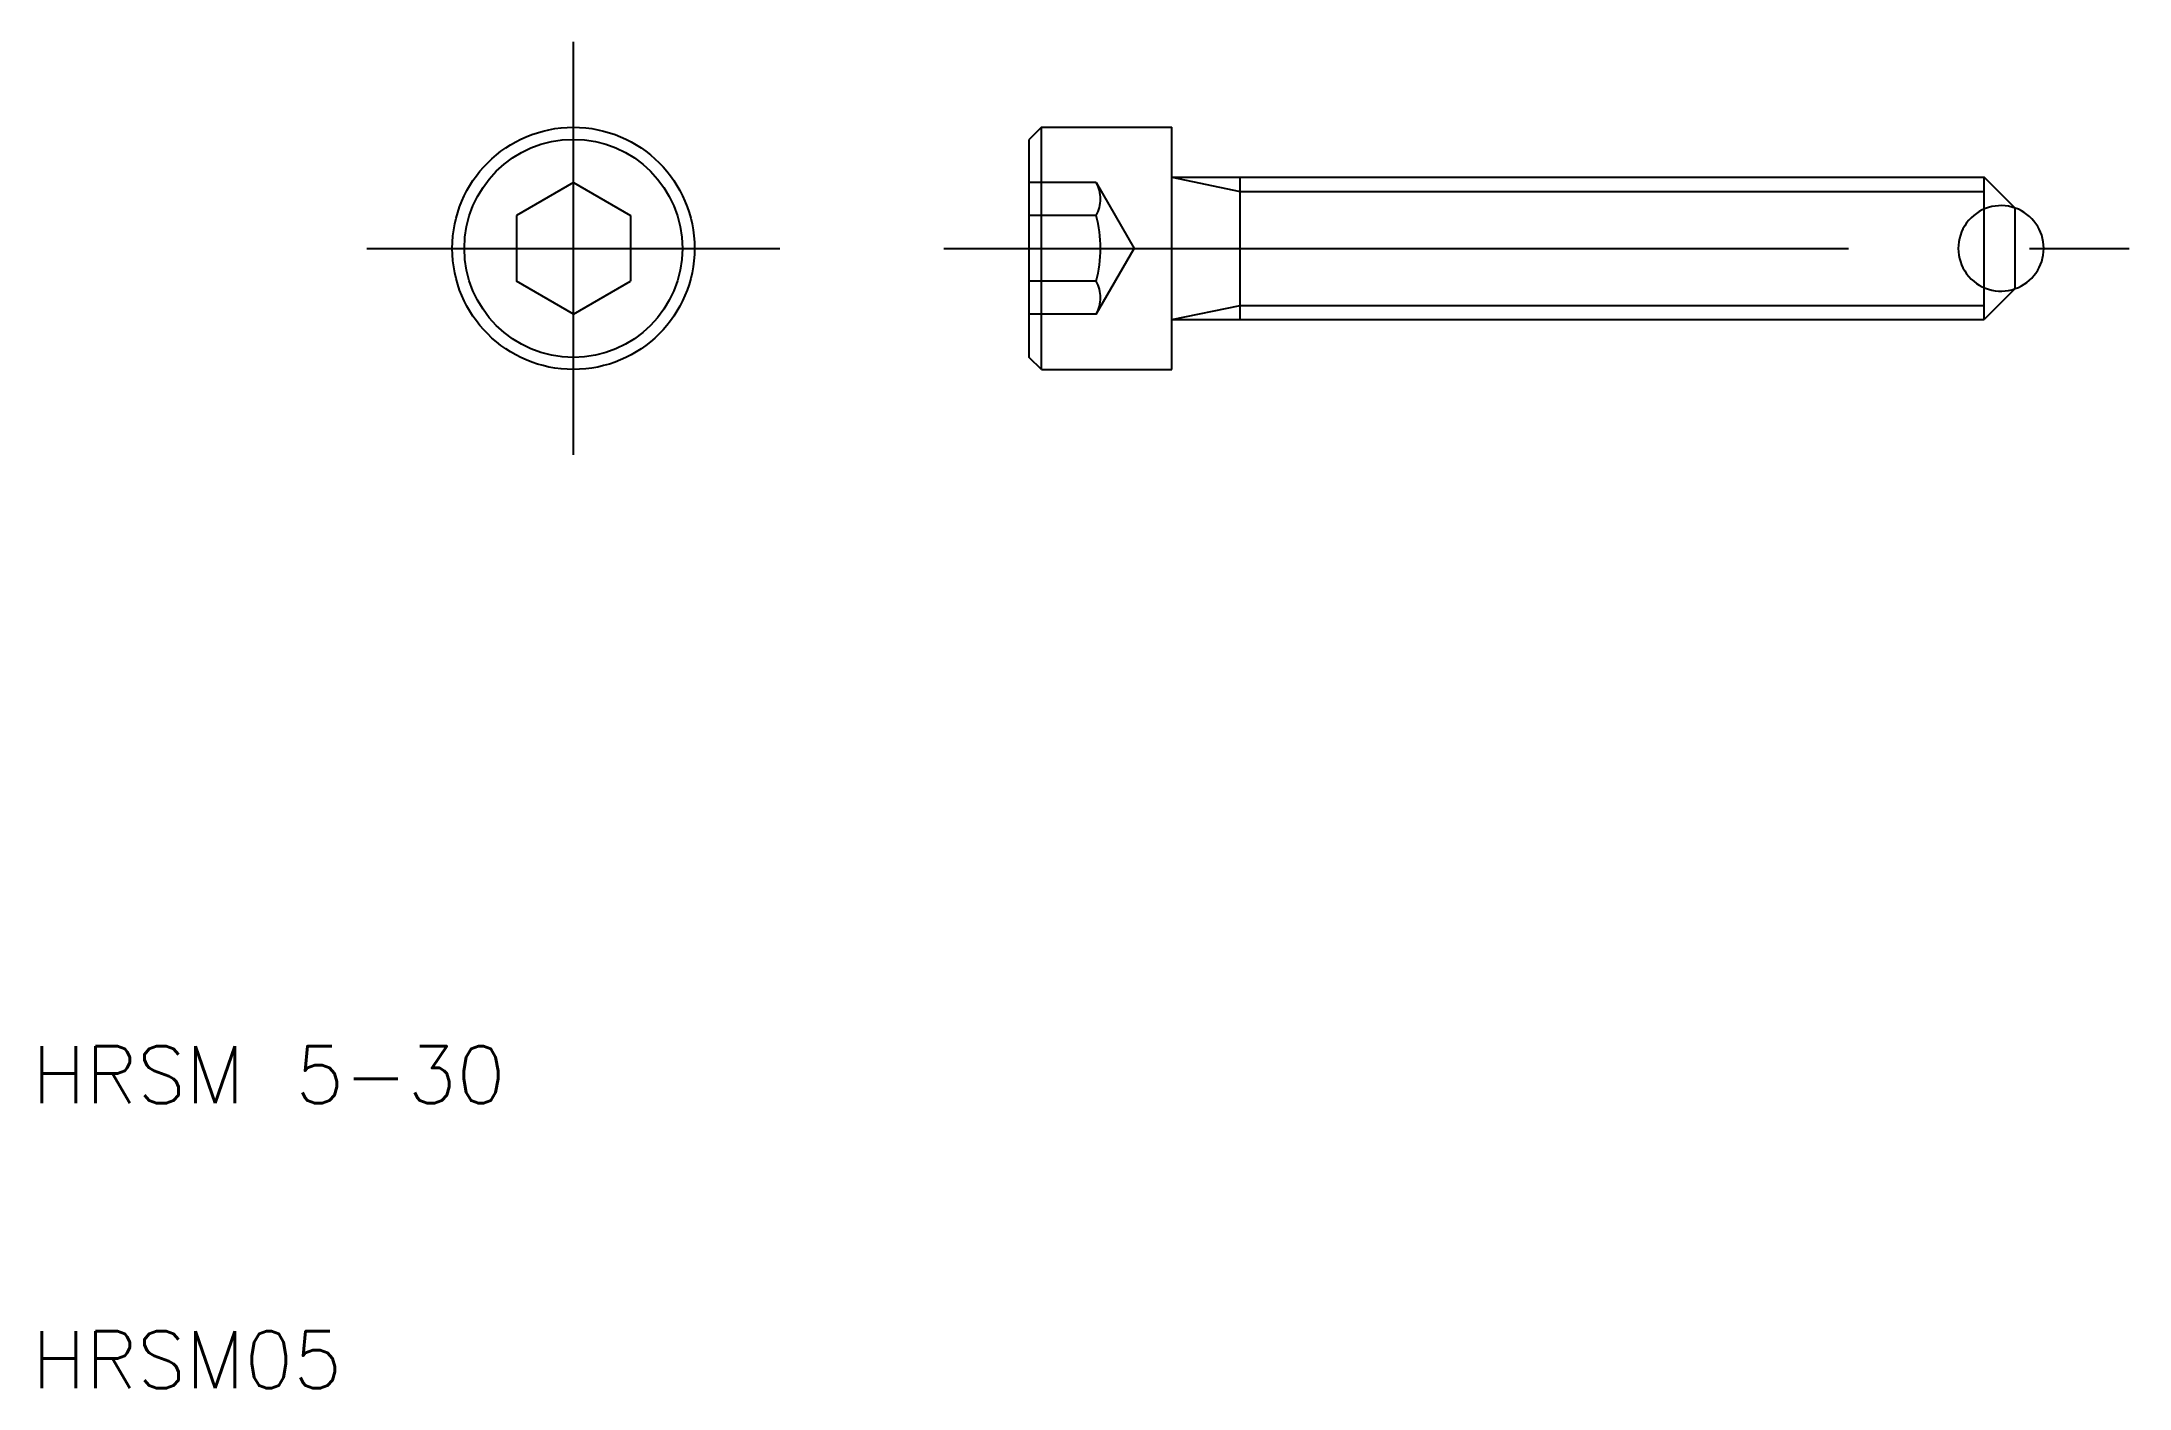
# Model space of a CAD drawing. Extents: x 10.3 to 83.6, y 10 to 57.2.
import ezdxf

# ---------------------------------------------------------------- set-up
doc = ezdxf.new("R2010")
doc.units = 0
doc.linetypes.add('CENTER', pattern=[50.8, 31.75, -6.35, 6.35, -6.35])
doc.linetypes.add('DASHED', pattern=[19.05, 12.7, -6.35])
doc.layers.get('0').update_dxf_attribs({"linetype": 'CONTINUOUS'})
doc.layers.add('CENTER', color=1, linetype='CENTER')
doc.styles.get("Standard").update_dxf_attribs({"font": 'txt.shx'})

msp = doc.modelspace()

# ---------------------------------------------------------------- linework, layer by layer
for p, q in [((45.425, 54.25), (45, 53.825)), ((45.425, 45.75), (45.425, 54.25)), ((45.425, 54.25), (50, 54.25)), ((50, 52.5), (50, 54.25)), ((45, 46.175), (45, 53.825)), ((29, 52.309), (27, 51.155)), ((29, 52.309), (31, 51.155)), ((50, 47.5), (50, 52.5)), ((50, 52.5), (78.514, 52.5)), ((52.4, 47.5), (52.4, 52.5)), ((78.514, 47.5), (78.514, 52.5)), ((79.6, 51.414), (78.514, 52.5)), ((79.6, 48.586), (79.6, 51.414)), ((27, 51.155), (27, 48.845)), ((31, 51.155), (31, 48.845)), ((29, 47.691), (27, 48.845)), ((29, 47.691), (31, 48.845)), ((79.6, 48.586), (78.514, 47.5)), ((50, 47.5), (78.514, 47.5)), ((50, 45.75), (50, 47.5)), ((45.425, 45.75), (45, 46.175)), ((45.425, 45.75), (50, 45.75))]:
    msp.add_line(p, q)
at = {"color": 3, "linetype": 'DASHED'}
for p, q in [((47.345, 52.309), (45, 52.309)), ((47.345, 52.309), (48.679, 50)), ((47.345, 51.155), (45, 51.155)), ((47.345, 47.691), (48.679, 50)), ((47.345, 48.845), (45, 48.845)), ((47.345, 47.691), (45, 47.691))]:
    msp.add_line(p, q, dxfattribs=at)
at = {"color": 3}
for p, q in [((50, 52.5), (52.4, 52)), ((52.4, 52), (78.514, 52)), ((50, 47.5), (52.4, 48)), ((52.4, 48), (78.514, 48))]:
    msp.add_line(p, q, dxfattribs=at)
for radius in [4.25, 3.825]:
    msp.add_circle((29, 50), radius)
at = {"color": 3, "linetype": 'DASHED'}
for centre, radius, start, end in [((46.345, 51.732), 1.155, 330, 30), ((79.1, 50), 1.5, 70.52878, 289.47122), ((43.113, 50), 4.387, 344.73852, 15.26148), ((46.345, 48.268), 1.155, 330, 30)]:
    msp.add_arc(centre, radius, start, end, dxfattribs=at)
msp.add_arc((79.1, 50), 1.5, 289.47122, 70.52878)
at = {"layer": 'CENTER'}
for p, q in [((29, 42.75), (29, 57.25)), ((21.75, 50), (36.25, 50)), ((42, 50), (83.6, 50))]:
    msp.add_line(p, q, dxfattribs=at)

# ---------------------------------------------------------------- texts
for s, p in [('HRSM 5-30', (10, 20)), ('HRSM05', (10, 10))]:
    msp.add_text(s, height=2).set_placement(p)

doc.saveas('drawing.dxf')
